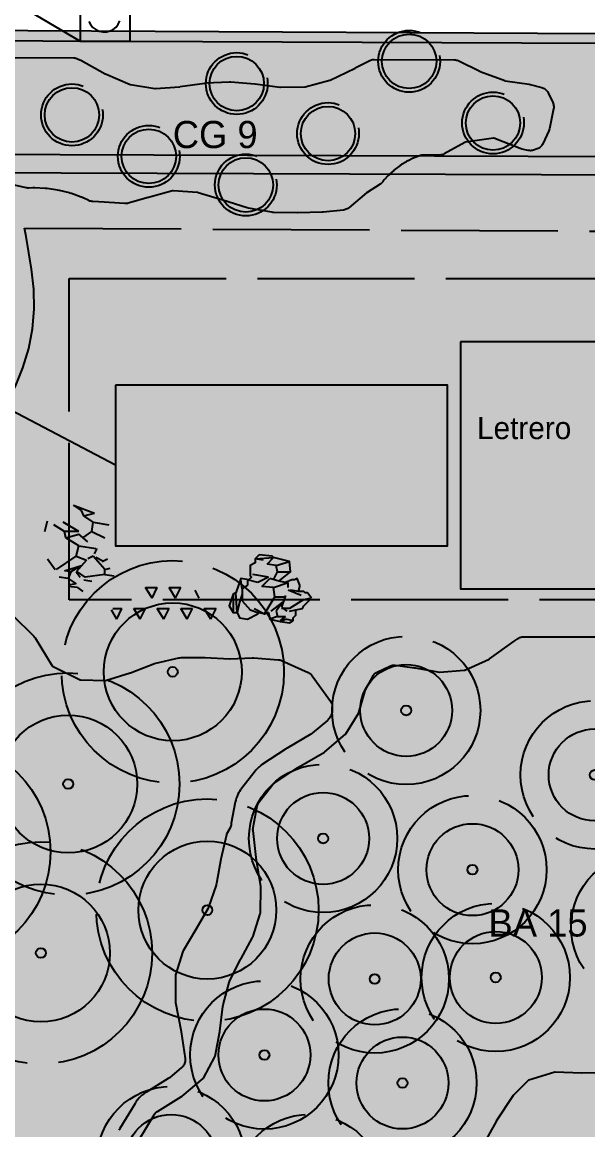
# Model space of a CAD drawing. Header units: metres. Extents: x 1 to 213, y 1 to 147.
# Drawn here: x 71.22 to 75.8, y 31.31 to 40.28 of the extents above; entities that cross this region are included whole.
import ezdxf
from ezdxf.enums import TextEntityAlignment as Align

# ---------------------------------------------------------------- set-up
doc = ezdxf.new("R2010")
doc.units = ezdxf.units.M
doc.linetypes.add('DASHED', pattern=[1.524, 1.27, -0.254])
for name, color, linetype in [('00-BASE-ARQUITECTURA', 8, 'Continuous'), ('PJ-ARBUSTOS', 82, 'Continuous'), ('PJ-COPA-ADULTA', 8, 'DASHED'), ('PJ-ETIQUETAS', 7, 'Continuous'), ('PJ-GRAVILLA', 42, 'Continuous'), ('PJ-HERBACEAS', 212, 'Continuous'), ('PJ-LIMITE-JARDIN', 7, 'Continuous'), ('PJ-MASAS', 92, 'Continuous'), ('PJ-MASAS-RELLENO', 92, 'Continuous'), ('PJ-PROTEGIDO', 30, 'DASHED'), ('PJ-RIEGO-SECTORES', 5, 'Continuous'), ('PJ-VISIBILIDAD', 1, 'DASHED')]:
    doc.layers.add(name, color=color, linetype=linetype)

# ---------------------------------------------------------------- blocks, each defined once
blk = doc.blocks.new('PJ_BA')
for radius in [0.372, 0.04]:
    blk.add_circle((0, 0), radius)
at = {"flags": 1}
for tag, p, height in [('CODIGO', (0.15, 0.15), 0.2), ('ESPECIE', (0.15, -0.1), 0.15), ('ZONA', (0.15, -0.3), 0.15)]:
    blk.add_attdef(tag, p, '', height=height, dxfattribs=at)
blk = doc.blocks.new('PJ_HS')
for radius in [0.558, 0.04]:
    blk.add_circle((0, 0), radius)
at = {"flags": 1}
for tag, p, height in [('CODIGO', (0.15, 0.15), 0.2), ('ESPECIE', (0.15, -0.1), 0.15), ('ZONA', (0.15, -0.3), 0.15)]:
    blk.add_attdef(tag, p, '', height=height, dxfattribs=at)
blk = doc.blocks.new('PJ_CG')
blk.add_circle((0, 0), 0.22)
at = {"flags": 1}
for tag, p, height in [('CODIGO', (0.15, 0.15), 0.2), ('ESPECIE', (0.15, -0.1), 0.15), ('ZONA', (0.15, -0.3), 0.15)]:
    blk.add_attdef(tag, p, '', height=height, dxfattribs=at)

msp = doc.modelspace()

# ---------------------------------------------------------------- hatches: boundary and pattern name
at = {"layer": 'PJ-GRAVILLA'}
h = msp.add_hatch(dxfattribs=at)
h.set_pattern_fill('GRAVEL', scale=0.03)
h.paths.add_polyline_path([(69.7177, 40.2166), (86.21, 40.1285), (86.4305, 40.0403), (102.1291, 40.0403), (102.526, 39.3788), (102.526, 39.1142), (105.2159, 32.0146), (106.3183, 28.7514), (107.2885, 26.5024), (108.435, 24.4298), (109.5374, 22.7983), (111.2572, 20.6816), (112.2274, 19.7555), (112.2274, 19.0941), (111.9187, 18.7854), (111.61, 18.7413), (60.9423, 18.7854), (60.7218, 18.8736), (60.4132, 19.2705), (60.4573, 19.8437), (61.2069, 20.6816), (62.5298, 22.5778), (63.8527, 25.0913), (68.527, 37.5267), (68.8357, 37.7913), (69.2767, 37.6149), (69.4531, 37.659), (69.7177, 38.0118), (69.6736, 38.2764), (69.0562, 38.7614), (69.409, 39.8639), (69.7177, 40.2166)])
at = {"layer": 'PJ-MASAS-RELLENO'}
for points in [[(69.8048, 39.6245), (69.8035, 39.6322), (69.803, 39.64), (69.8033, 39.6477), (69.8043, 39.6554), (69.8061, 39.663), (69.8086, 39.6704), (69.8118, 39.6774), (69.8156, 39.6842), (69.8719, 39.7721), (69.8763, 39.7784), (69.8814, 39.7842), (69.8869, 39.7895), (69.893, 39.7942), (69.8994, 39.7984), (69.9063, 39.8019), (69.9134, 39.8047), (69.9208, 39.8068), (69.9283, 39.8082), (70.0642, 39.827), (70.0723, 39.8277), (70.0805, 39.8276), (70.2728, 39.8148), (70.276, 39.8147), (70.4745, 39.8179), (70.4766, 39.8181), (70.4786, 39.8184), (70.6773, 39.8635), (70.6789, 39.864), (70.6806, 39.8646), (70.8813, 39.9488), (70.8819, 39.949), (70.9595, 39.9831), (70.9673, 39.986), (70.9754, 39.9882), (70.9837, 39.9894), (70.992, 39.9898), (71.6363, 39.9864), (71.6445, 39.9859), (71.6526, 39.9846), (71.6605, 39.9825), (71.6682, 39.9796), (71.6869, 39.9713), (71.6935, 39.968), (71.8901, 39.8584), (71.8937, 39.8566), (72.092, 39.7714), (72.0936, 39.7708), (72.0952, 39.7704), (72.2932, 39.7385), (72.2955, 39.7383), (72.2978, 39.7383), (72.4963, 39.7531), (72.4992, 39.7534), (72.6964, 39.7824), (72.7038, 39.7832), (72.8966, 39.7934), (72.908, 39.7932), (73.1028, 39.7757), (73.1059, 39.7753), (73.3036, 39.7497), (73.3091, 39.7494), (73.5068, 39.7514), (73.5085, 39.7515), (73.5101, 39.7518), (73.7091, 39.8053), (73.7109, 39.8059), (73.7127, 39.8067), (73.9133, 39.9043), (73.9139, 39.9046), (74.032, 39.9647), (74.039, 39.9678), (74.0462, 39.9703), (74.0536, 39.972), (74.0611, 39.9731), (74.0687, 39.9734), (74.7189, 39.9699), (74.7261, 39.9695), (74.7333, 39.9685), (74.7403, 39.9669), (74.7472, 39.9646), (74.7538, 39.9617), (74.9225, 39.8785), (74.926, 39.8769), (75.124, 39.802), (75.126, 39.8013), (75.1281, 39.8009), (75.3208, 39.7725), (75.3288, 39.7708), (75.4235, 39.7467), (75.431, 39.7444), (75.4382, 39.7414), (75.4451, 39.7377), (75.4517, 39.7333), (75.4577, 39.7283), (75.4632, 39.7227), (75.4682, 39.7166), (75.4725, 39.7101), (75.4762, 39.7031), (75.5131, 39.6244), (75.5163, 39.6165), (75.5186, 39.6083), (75.5201, 39.6), (75.5206, 39.5915), (75.5203, 39.583), (75.5191, 39.5746), (75.4862, 39.412), (75.4839, 39.4032), (75.4806, 39.3947), (75.4337, 39.2917), (75.43, 39.2845), (75.4255, 39.2777), (75.4204, 39.2713), (75.4146, 39.2656), (75.4083, 39.2604), (75.4015, 39.2559), (75.3943, 39.2522), (75.3868, 39.2491), (75.3574, 39.2391), (75.3492, 39.2368), (75.3407, 39.2354), (75.3321, 39.2348), (75.3234, 39.2353), (75.3149, 39.2366), (75.2631, 39.2476), (75.2566, 39.2493), (75.2502, 39.2515), (75.0369, 39.3364), (75.0349, 39.337), (75.0328, 39.3368), (74.8058, 39.3035), (74.804, 39.3032), (74.8024, 39.3024), (74.6331, 39.2086), (74.6258, 39.205), (74.6181, 39.2022), (74.6102, 39.2001), (74.6021, 39.1989), (74.5939, 39.1986), (74.4639, 39.1993), (74.4623, 39.1992), (74.4585, 39.1991), (74.4569, 39.199), (74.4558, 39.1988), (74.4528, 39.198), (74.4446, 39.1955), (74.4428, 39.1949), (74.3998, 39.1796), (74.398, 39.1789), (74.3862, 39.174), (74.3844, 39.1732), (74.3432, 39.1537), (74.3415, 39.1528), (74.3302, 39.1468), (74.3285, 39.1458), (74.2894, 39.1224), (74.2877, 39.1213), (74.2771, 39.1143), (74.2755, 39.1131), (74.2389, 39.086), (74.2374, 39.0848), (74.2275, 39.0767), (74.226, 39.0754), (74.1922, 39.0448), (74.1908, 39.0434), (74.1818, 39.0344), (74.1804, 39.033), (74.1498, 38.9992), (74.1485, 38.9977), (74.1405, 38.9878), (74.1392, 38.9863), (74.137, 38.9833), (74.1323, 38.9775), (74.1271, 38.9722), (74.1214, 38.9674), (74.1153, 38.9632), (74.0107, 38.8974), (74.0062, 38.8941), (73.8627, 38.7731), (73.8564, 38.7682), (73.8496, 38.7641), (73.8424, 38.7606), (73.8349, 38.7578), (73.8272, 38.7558), (73.8193, 38.7546), (73.6541, 38.7376), (73.6478, 38.7372), (73.4503, 38.7325), (73.4473, 38.7325), (73.2531, 38.7352), (73.2467, 38.7355), (73.2403, 38.7364), (73.05, 38.7699), (73.0395, 38.7724), (72.8432, 38.8351), (72.8425, 38.8354), (72.6431, 38.8948), (72.641, 38.8953), (72.6388, 38.8956), (72.4412, 38.9095), (72.439, 38.9095), (72.4368, 38.9091), (72.2406, 38.856), (72.24, 38.8558), (72.0784, 38.8092), (72.0716, 38.8076), (72.0646, 38.8065), (72.0576, 38.8061), (72.0506, 38.8063), (71.8396, 38.8213), (71.8382, 38.8214), (71.7914, 38.8231), (71.7833, 38.8238), (71.7753, 38.8253), (71.7675, 38.8276), (71.76, 38.8307), (71.7125, 38.8532), (71.7107, 38.854), (71.6989, 38.8589), (71.6971, 38.8596), (71.6181, 38.8878), (71.6163, 38.8885), (71.6041, 38.8922), (71.6022, 38.8927), (71.5208, 38.913), (71.5189, 38.9135), (71.5064, 38.916), (71.5045, 38.9163), (71.4215, 38.9286), (71.4196, 38.9288), (71.4069, 38.9301), (71.4049, 38.9302), (71.3212, 38.9344), (71.3192, 38.9344), (71.3065, 38.9344), (71.3045, 38.9344), (71.272, 38.9328), (71.2649, 38.9327), (71.2579, 38.9333), (71.2509, 38.9345), (71.121, 38.963), (71.1191, 38.9633), (71.1171, 38.9632), (70.924, 38.9478), (70.9217, 38.9475), (70.9196, 38.9466), (70.7443, 38.8676), (70.7427, 38.8668), (70.7412, 38.8659), (70.5926, 38.7633), (70.5856, 38.759), (70.5782, 38.7554), (70.5704, 38.7526), (70.5624, 38.7506), (70.5543, 38.7494), (70.5461, 38.7491), (70.5378, 38.7497), (70.3902, 38.767), (70.3823, 38.7684), (70.3746, 38.7705), (70.3672, 38.7733), (70.36, 38.7769), (70.3533, 38.7812), (70.347, 38.7862), (70.3413, 38.7917), (70.3361, 38.7978), (70.3315, 38.8044), (70.3277, 38.8114), (70.2584, 38.9533), (70.2555, 38.9601), (70.2532, 38.9671), (70.1944, 39.1791), (70.1937, 39.1812), (70.1928, 39.1832), (70.0805, 39.3945), (70.0795, 39.3961), (70.0779, 39.3971), (69.8994, 39.4954), (69.8977, 39.4962), (69.8592, 39.5151), (69.8522, 39.519), (69.8456, 39.5236), (69.8395, 39.5289), (69.8339, 39.5347), (69.8289, 39.541), (69.8247, 39.5479), (69.8211, 39.5551), (69.8183, 39.5626), (69.8162, 39.5704), (69.8048, 39.6245)], [(68.4886, 32.6633), (68.4884, 32.6717), (68.489, 32.6802), (68.5167, 32.8892), (68.5169, 32.892), (68.5207, 32.9526), (68.5216, 32.9604), (68.5233, 32.9682), (68.5257, 32.9757), (68.7651, 33.6128), (68.7686, 33.6207), (68.773, 33.6283), (68.7781, 33.6353), (68.784, 33.6417), (68.7842, 33.6419), (68.7906, 33.6475), (68.7975, 33.6525), (69.0015, 33.7812), (69.0063, 33.784), (69.1966, 33.8864), (69.2051, 33.8904), (69.2141, 33.8933), (69.3213, 33.9216), (69.323, 33.9221), (69.3245, 33.9233), (69.3881, 33.9788), (69.396, 33.9849), (69.5434, 34.0842), (69.5455, 34.0855), (69.7495, 34.2141), (69.751, 34.215), (69.9245, 34.3354), (69.9307, 34.3394), (70.1002, 34.4351), (70.101, 34.4355), (70.2701, 34.5362), (70.2714, 34.5371), (70.2726, 34.5382), (70.4104, 34.6756), (70.4117, 34.677), (70.4126, 34.6788), (70.4876, 34.8585), (70.4883, 34.8606), (70.4886, 34.8628), (70.4923, 34.9273), (70.4931, 34.935), (70.4947, 34.9425), (70.497, 34.9499), (70.4999, 34.957), (70.5036, 34.9638), (70.5116, 34.9773), (70.5126, 34.979), (70.5256, 35.0032), (70.5264, 35.005), (70.562, 35.0801), (70.5628, 35.0819), (70.5733, 35.1073), (70.574, 35.1091), (70.602, 35.1874), (70.6026, 35.1893), (70.6106, 35.2156), (70.6111, 35.2175), (70.6313, 35.2981), (70.6318, 35.3), (70.6371, 35.327), (70.6375, 35.3289), (70.6409, 35.352), (70.6424, 35.3597), (70.6447, 35.3672), (70.6477, 35.3744), (70.6514, 35.3813), (70.6557, 35.3879), (70.6607, 35.3939), (70.6663, 35.3995), (70.6723, 35.4045), (70.8029, 35.5014), (70.8098, 35.506), (70.8171, 35.5098), (70.8249, 35.5129), (70.8328, 35.5151), (70.841, 35.5165), (70.8493, 35.5171), (70.8576, 35.5168), (71.0953, 35.4959), (71.1032, 35.4948), (71.1109, 35.4929), (71.1184, 35.4903), (71.1257, 35.4869), (71.1325, 35.4829), (71.1389, 35.4781), (71.1448, 35.4728), (71.3126, 35.305), (71.3187, 35.298), (71.3241, 35.2904), (71.4632, 35.0645), (71.4642, 35.063), (71.4658, 35.0621), (71.6893, 34.9518), (71.6913, 34.951), (71.6934, 34.9508), (71.8903, 34.9453), (71.8925, 34.9453), (71.8946, 34.9459), (72.0925, 35.0071), (72.0951, 35.008), (72.2896, 35.0832), (72.3007, 35.0866), (72.488, 35.1291), (72.4964, 35.1305), (72.5049, 35.1311), (72.6948, 35.1332), (72.7004, 35.133), (72.8968, 35.1213), (72.9009, 35.1213), (73.0839, 35.1293), (73.0933, 35.1291), (73.291, 35.1144), (73.2979, 35.1136), (73.3048, 35.1122), (73.3114, 35.1102), (73.3179, 35.1076), (73.5335, 35.0105), (73.541, 35.0067), (73.548, 35.0021), (73.5544, 34.9968), (73.5603, 34.9909), (73.5655, 34.9844), (73.7141, 34.7788), (73.7182, 34.7725), (73.7217, 34.7658), (73.7246, 34.7588), (73.7268, 34.7516), (73.7283, 34.7442), (73.7291, 34.7367), (73.7292, 34.7292), (73.7281, 34.6971), (73.7274, 34.6889), (73.7259, 34.6808), (73.7236, 34.673), (73.7204, 34.6654), (73.7165, 34.6582), (73.7069, 34.6423), (73.7019, 34.6351), (73.6962, 34.6285), (73.6899, 34.6225), (73.5673, 34.52), (73.5621, 34.5159), (73.5565, 34.5123), (73.3635, 34.3989), (73.363, 34.3986), (73.3593, 34.3964), (73.3588, 34.3961), (73.3556, 34.3941), (73.3551, 34.3938), (73.3515, 34.3914), (73.351, 34.3911), (73.165, 34.2677), (73.1641, 34.2671), (73.1572, 34.2623), (73.1564, 34.2617), (73.1509, 34.2576), (73.1493, 34.2563), (73.1363, 34.2456), (73.1347, 34.2443), (73.1301, 34.24), (73.1286, 34.2385), (73.1168, 34.2266), (73.1154, 34.225), (73.1109, 34.2199), (73.1102, 34.2191), (73.1048, 34.2127), (73.1042, 34.2119), (72.9959, 34.0752), (72.9953, 34.0745), (72.9906, 34.0683), (72.99, 34.0675), (72.9864, 34.0624), (72.9853, 34.0608), (72.9769, 34.0477), (72.9758, 34.0461), (72.9729, 34.041), (72.972, 34.0393), (72.9649, 34.0256), (72.964, 34.0238), (72.9616, 34.0185), (72.9609, 34.0167), (72.9551, 34.0023), (72.9544, 34.0005), (72.9526, 33.995), (72.952, 33.9932), (72.9476, 33.9783), (72.9472, 33.9764), (72.9457, 33.9703), (72.9455, 33.9693), (72.9439, 33.9617), (72.9437, 33.9608), (72.9117, 33.7902), (72.9115, 33.7893), (72.9102, 33.7813), (72.9101, 33.7803), (72.9095, 33.7757), (72.9081, 33.7683), (72.906, 33.761), (72.9033, 33.7539), (72.8999, 33.7472), (72.874, 33.7013), (72.8731, 33.6996), (72.8726, 33.6977), (72.8277, 33.5007), (72.8273, 33.4989), (72.7918, 33.3022), (72.7904, 33.2961), (72.7886, 33.2902), (72.7268, 33.1123), (72.724, 33.1055), (72.7207, 33.099), (72.6244, 32.9301), (72.6238, 32.9291), (72.5224, 32.7568), (72.5214, 32.7549), (72.5206, 32.7528), (72.4601, 32.5643), (72.4596, 32.5622), (72.4595, 32.5601), (72.4606, 32.3436), (72.4607, 32.3418), (72.4609, 32.3401), (72.5051, 32.1037), (72.5056, 32.1007), (72.5376, 31.8859), (72.5384, 31.8777), (72.5384, 31.8696), (72.5375, 31.8614), (72.5358, 31.8534), (72.5333, 31.8457), (72.53, 31.8382), (72.5259, 31.8311), (72.5212, 31.8244), (72.5158, 31.8183), (72.5098, 31.8127), (72.4113, 31.7303), (72.402, 31.7235), (72.2193, 31.6107), (72.2185, 31.6102), (72.2122, 31.606), (72.2114, 31.6055), (72.2063, 31.602), (72.2047, 31.6009), (72.1926, 31.5917), (72.1911, 31.5905), (72.1867, 31.5868), (72.1853, 31.5855), (72.1741, 31.5752), (72.1727, 31.5739), (72.1687, 31.5698), (72.1674, 31.5685), (72.1572, 31.5571), (72.156, 31.5557), (72.1524, 31.5512), (72.1512, 31.5497), (72.1421, 31.5375), (72.141, 31.5359), (72.1376, 31.5308), (72.1371, 31.53), (72.133, 31.5235), (72.1325, 31.5227), (72.0101, 31.319), (72.0096, 31.3182), (72.0057, 31.3112), (72.0052, 31.3104), (72.0022, 31.3047), (72.0013, 31.3029), (71.9945, 31.2886), (71.9937, 31.2867), (71.9919, 31.2824), (71.9885, 31.2753), (71.9844, 31.2684), (71.9797, 31.2621), (71.9743, 31.2562), (71.9684, 31.2509), (71.962, 31.2462), (71.9552, 31.2422), (71.948, 31.2388), (71.9405, 31.2362), (71.9327, 31.2344), (71.7823, 31.2062), (71.7754, 31.2052), (71.63, 31.1911), (71.62, 31.1907), (71.4646, 31.1951), (71.458, 31.1956), (71.4514, 31.1966), (71.2681, 31.2326), (71.2599, 31.2347), (71.2519, 31.2377), (71.0812, 31.3113), (71.0756, 31.314), (71.0702, 31.3171), (70.9062, 31.4208), (70.904, 31.4222), (70.7312, 31.5394), (70.7293, 31.5405), (70.7272, 31.5412), (70.5399, 31.5914), (70.5381, 31.5918), (70.5362, 31.5919), (70.3278, 31.5878), (70.326, 31.5877), (70.3243, 31.5873), (70.0892, 31.5168), (70.079, 31.5145), (69.9901, 31.5), (69.9823, 31.4992), (69.9744, 31.499), (69.9666, 31.4997), (69.9588, 31.5011), (69.9513, 31.5033), (69.9426, 31.5063), (69.9347, 31.5095), (69.9272, 31.5135), (69.9202, 31.5183), (69.8859, 31.5443), (69.8815, 31.5472), (69.8434, 31.569), (69.8387, 31.5713), (69.7969, 31.5884), (69.7945, 31.5893), (69.5384, 31.6749), (69.5314, 31.6776), (69.5247, 31.6809), (69.5183, 31.6849), (69.5124, 31.6895), (69.5073, 31.6938), (69.4681, 31.7225), (69.4637, 31.7253), (69.4211, 31.7486), (69.4164, 31.7508), (69.3699, 31.7689), (69.3674, 31.7698), (69.2794, 31.7975), (69.2714, 31.8005), (69.2638, 31.8043), (69.2566, 31.8089), (69.25, 31.8143), (69.244, 31.8203), (69.1561, 31.9179), (69.1559, 31.9181), (69.0121, 32.079), (69.0105, 32.0806), (69.0086, 32.0821), (68.8612, 32.1838), (68.8594, 32.1848), (68.8574, 32.1853), (68.6516, 32.2247), (68.6437, 32.2267), (68.6361, 32.2294), (68.6288, 32.2328), (68.6219, 32.237), (68.6154, 32.2419), (68.6095, 32.2473), (68.6041, 32.2534), (68.5994, 32.26), (68.5954, 32.267), (68.5138, 32.427), (68.5106, 32.4341), (68.5081, 32.4415), (68.5063, 32.4491), (68.5053, 32.4569), (68.4886, 32.6633)], [(72.1537, 31.1724), (72.1529, 31.1803), (72.1528, 31.1883), (72.1536, 31.1962), (72.1551, 31.204), (72.1574, 31.2116), (72.1604, 31.2189), (72.1642, 31.2259), (72.2871, 31.4304), (72.2913, 31.4368), (72.2961, 31.4427), (72.3014, 31.4481), (72.3073, 31.453), (72.3136, 31.4573), (72.51, 31.5787), (72.5147, 31.5821), (72.6831, 31.723), (72.6845, 31.7243), (72.6854, 31.7259), (72.7793, 31.9), (72.7802, 31.9018), (72.7807, 31.9038), (72.8176, 32.1038), (72.818, 32.1062), (72.8424, 32.3077), (72.8447, 32.3192), (72.8948, 32.502), (72.8972, 32.5095), (72.9004, 32.5167), (72.9861, 32.6883), (72.9876, 32.6912), (73.0835, 32.8648), (73.0843, 32.8665), (73.085, 32.8683), (73.1463, 33.0568), (73.1468, 33.0587), (73.1469, 33.0607), (73.1509, 33.2749), (73.1509, 33.2766), (73.1507, 33.2784), (73.1139, 33.5112), (73.1135, 33.5143), (73.0877, 33.7324), (73.0872, 33.7405), (73.0874, 33.7486), (73.0885, 33.7566), (73.1207, 33.9281), (73.1225, 33.9356), (73.125, 33.943), (73.1282, 33.95), (73.1321, 33.9567), (73.1366, 33.963), (73.2456, 34.1004), (73.2511, 34.1067), (73.2573, 34.1124), (73.264, 34.1174), (73.4507, 34.2413), (73.4544, 34.2436), (73.6649, 34.3672), (73.6663, 34.3681), (73.6676, 34.3691), (73.8367, 34.5107), (73.8382, 34.5122), (73.8395, 34.5139), (73.9428, 34.6839), (73.9437, 34.6854), (73.9443, 34.6871), (73.9923, 34.8549), (73.995, 34.8628), (73.9985, 34.8703), (74.0563, 34.9796), (74.0606, 34.9868), (74.0657, 34.9936), (74.0715, 34.9998), (74.078, 35.0054), (74.085, 35.0102), (74.0924, 35.0143), (74.1933, 35.0626), (74.2004, 35.0656), (74.2078, 35.0679), (74.2153, 35.0695), (74.223, 35.0703), (74.2307, 35.0704), (74.2383, 35.0698), (74.3953, 35.049), (74.3985, 35.0485), (74.5963, 35.0141), (74.598, 35.0139), (74.5996, 35.014), (74.7973, 35.0289), (74.799, 35.0291), (74.8006, 35.0298), (74.9983, 35.1186), (75.0001, 35.1195), (75.0018, 35.1206), (75.2007, 35.2635), (75.2018, 35.2643), (75.2328, 35.2857), (75.2397, 35.29), (75.2469, 35.2936), (75.2545, 35.2964), (75.2623, 35.2984), (75.2703, 35.2996), (75.2784, 35.3), (76.0449, 35.3), (76.0524, 35.2996), (76.0598, 35.2986), (76.0671, 35.2968), (76.0743, 35.2944), (76.0811, 35.2913), (76.0876, 35.2876), (76.2043, 35.2139), (76.2094, 35.2112), (76.4061, 35.1236), (76.4078, 35.1229), (76.4097, 35.1226), (76.6069, 35.0952), (76.6089, 35.095), (76.6109, 35.095), (76.8092, 35.108), (76.8109, 35.1081), (77.0034, 35.1165), (77.0111, 35.1165), (77.0187, 35.1157), (77.2057, 35.0878), (77.2121, 35.0866), (77.2185, 35.0848), (77.4128, 35.0218), (77.4138, 35.0215), (77.6077, 34.9641), (77.6096, 34.9636), (77.6116, 34.9634), (77.7262, 34.9533), (77.729, 34.9531), (77.8953, 34.9501), (77.9001, 34.9499), (78.0975, 34.9343), (78.105, 34.9333), (78.1124, 34.9317), (78.1196, 34.9293), (78.1265, 34.9263), (78.1331, 34.9227), (78.1394, 34.9184), (78.1452, 34.9136), (78.1505, 34.9082), (78.1553, 34.9024), (78.1596, 34.8961), (78.1632, 34.8895), (78.1662, 34.8825), (78.1685, 34.8754), (78.2298, 34.6481), (78.23, 34.6472), (78.2323, 34.6397), (78.2325, 34.6388), (78.2345, 34.6327), (78.2351, 34.6309), (78.2406, 34.6163), (78.2414, 34.6145), (78.2437, 34.6092), (78.2445, 34.6074), (78.2514, 34.5934), (78.2523, 34.5917), (78.2551, 34.5866), (78.2561, 34.5849), (78.2643, 34.5717), (78.2654, 34.5701), (78.2687, 34.5652), (78.2699, 34.5637), (78.2793, 34.5513), (78.2806, 34.5498), (78.2843, 34.5453), (78.2856, 34.5439), (78.2962, 34.5325), (78.2976, 34.5311), (78.3021, 34.5267), (78.3029, 34.526), (78.3086, 34.5207), (78.3093, 34.5201), (78.4624, 34.385), (78.4631, 34.3843), (78.4688, 34.3796), (78.4695, 34.379), (78.4742, 34.3752), (78.4757, 34.3741), (78.4877, 34.3653), (78.4892, 34.3643), (78.4939, 34.3612), (78.4954, 34.3602), (78.5082, 34.3526), (78.5098, 34.3517), (78.5147, 34.3491), (78.5164, 34.3482), (78.5298, 34.3419), (78.5315, 34.3411), (78.5366, 34.3389), (78.5383, 34.3383), (78.5523, 34.3332), (78.554, 34.3326), (78.5598, 34.3307), (78.5607, 34.3305), (78.5678, 34.3284), (78.5687, 34.3282), (78.7591, 34.2777), (78.7601, 34.2775), (78.7679, 34.2756), (78.7689, 34.2754), (78.7753, 34.2741), (78.7773, 34.2737), (78.7932, 34.2712), (78.7952, 34.2709), (78.8017, 34.2702), (78.8027, 34.2701), (78.8107, 34.2694), (78.8117, 34.2694), (78.864, 34.2664), (78.872, 34.2655), (78.8798, 34.2638), (78.8875, 34.2614), (78.8949, 34.2582), (78.9019, 34.2542), (78.9085, 34.2496), (78.9146, 34.2443), (78.9201, 34.2385), (78.9251, 34.2321), (78.9293, 34.2253), (78.9329, 34.2181), (78.9357, 34.2105), (78.9377, 34.2027), (78.9389, 34.1948), (78.9394, 34.1867), (78.9398, 34.0517), (78.9394, 34.0438), (78.9383, 34.0361), (78.9039, 33.8605), (78.9021, 33.8531), (78.8996, 33.8459), (78.8965, 33.839), (78.8191, 33.6897), (78.8147, 33.6822), (78.8096, 33.6753), (78.8037, 33.669), (78.7972, 33.6633), (78.6639, 33.5595), (78.6564, 33.5544), (78.6484, 33.5501), (78.6399, 33.5467), (78.4724, 33.4912), (78.4661, 33.4894), (78.4597, 33.4881), (78.2227, 33.4507), (78.2209, 33.4504), (78.0425, 33.4139), (78.0402, 33.4133), (78.038, 33.4124), (77.8367, 33.3169), (77.8351, 33.3161), (77.834, 33.3145), (77.718, 33.131), (77.717, 33.1291), (77.7161, 33.1271), (77.6385, 32.9102), (77.6376, 32.9075), (77.5733, 32.6779), (77.5707, 32.67), (77.5672, 32.6623), (77.5629, 32.6551), (77.5579, 32.6484), (77.5522, 32.6422), (77.5459, 32.6367), (77.4504, 32.5614), (77.4443, 32.557), (77.4378, 32.5532), (77.435, 32.5519), (77.4351, 32.5519), (77.3645, 32.5176), (77.36, 32.5151), (77.2957, 32.4726), (77.2935, 32.4711), (77.0607, 32.2946), (77.0532, 32.2896), (77.0452, 32.2854), (77.0134, 32.2712), (77.0088, 32.2687), (76.9489, 32.2317), (76.9428, 32.2282), (76.9364, 32.2254), (76.9297, 32.2231), (76.9229, 32.2213), (76.8984, 32.2163), (76.8965, 32.2158), (76.8947, 32.2151), (76.7081, 32.1365), (76.7066, 32.1358), (76.7052, 32.135), (76.5358, 32.0291), (76.5328, 32.027), (76.3787, 31.9097), (76.3737, 31.9062), (76.3685, 31.9031), (76.2057, 31.8144), (76.198, 31.8108), (76.19, 31.8079), (76.1817, 31.806), (75.9902, 31.7713), (75.9834, 31.7704), (75.9767, 31.7701), (75.7482, 31.7679), (75.7448, 31.768), (75.5329, 31.7751), (75.5308, 31.775), (75.5287, 31.7745), (75.3187, 31.7116), (75.3168, 31.711), (75.3154, 31.7097), (75.1947, 31.5888), (75.1933, 31.5873), (75.1921, 31.5857), (75.0554, 31.3779), (75.0538, 31.3752), (74.9397, 31.1685), (74.9359, 31.1623), (74.9315, 31.1565), (74.8542, 31.0621), (74.849, 31.0564), (74.8433, 31.0511), (74.8371, 31.0465), (74.8304, 31.0425), (74.8235, 31.0391), (74.8205, 31.0379), (74.8158, 31.0355), (74.7649, 31.0056), (74.7585, 31.0022), (74.7517, 30.9994), (74.7447, 30.9972), (74.5556, 30.9476), (74.5531, 30.9468), (74.4872, 30.9248), (74.4824, 30.9229), (74.4211, 30.893), (74.4191, 30.8919), (74.4109, 30.8878), (74.4023, 30.8847), (74.3934, 30.8826), (74.2711, 30.861), (74.2635, 30.86), (74.2559, 30.8598), (74.1874, 30.8609), (74.1855, 30.8608), (74.1835, 30.8606), (73.9748, 30.8226), (73.9721, 30.8221), (73.7902, 30.7756), (73.7897, 30.7755), (73.6536, 30.7389), (73.6471, 30.7374), (73.6406, 30.7365), (73.634, 30.7361), (73.4929, 30.734), (73.4903, 30.7339), (73.4364, 30.7295), (73.4312, 30.7288), (73.3994, 30.7219), (73.3921, 30.7207), (73.3848, 30.7202), (73.3774, 30.7203), (73.37, 30.7212), (73.3627, 30.7227), (73.3557, 30.7249), (73.1728, 30.7904), (73.1667, 30.7928), (73.1608, 30.7958), (73.1552, 30.7993), (72.9694, 30.9241), (72.9678, 30.925), (72.9664, 30.9238), (72.7993, 30.7547), (72.7933, 30.7492), (72.7867, 30.7443), (72.7797, 30.7402), (72.7724, 30.7367), (72.7647, 30.7341), (72.7567, 30.7322), (72.7487, 30.7312), (72.7405, 30.7309), (72.7324, 30.7315), (72.7197, 30.7331), (72.7171, 30.7334), (72.6728, 30.736), (72.6676, 30.7359), (72.6246, 30.7328), (72.6194, 30.7321), (72.6099, 30.7302), (72.6023, 30.729), (72.5946, 30.7285), (72.587, 30.7288), (72.5793, 30.7299), (72.3669, 30.769), (72.359, 30.7709), (72.3513, 30.7736), (72.3439, 30.777), (72.3369, 30.7812), (72.3304, 30.7861), (72.2199, 30.8777), (72.2138, 30.8833), (72.2083, 30.8895), (72.2035, 30.8962), (72.1994, 30.9034), (72.1961, 30.911), (72.1936, 30.9189), (72.1919, 30.927), (72.1537, 31.1724)]]:
    msp.add_hatch(color=7, dxfattribs=at).paths.add_polyline_path(points)

# ---------------------------------------------------------------- linework, layer by layer
at = {"layer": '00-BASE-ARQUITECTURA'}
for points in [[(71.6985, 42.1216), (69.984, 41.1268), (71.6879, 40.1214)], [(71.6985, 42.1216), (71.6879, 40.1214)], [(72.1007, 42.1216), (72.0901, 40.1214)], [(71.76, 40.2811), (71.7731, 40.2552), (71.7916, 40.2328), (71.815, 40.2147), (71.8428, 40.202)], [(71.8428, 40.202), (71.8727, 40.1959), (71.9023, 40.1968), (71.9305, 40.204), (71.9563, 40.2171), (71.9787, 40.2357), (71.9968, 40.2591), (72.0095, 40.2868)], [(69.4443, 40.132), (102.4008, 39.9944)], [(71.6879, 40.1214), (72.0901, 40.1214)], [(69.2538, 39.2112), (102.5701, 39.0948)], [(69.2009, 39.0631), (102.623, 38.9466)], [(69.6983, 37.8883), (71.9737, 36.6924)], [(71.6985, 36.322), (71.635, 36.3643)], [(71.635, 36.3643), (71.8044, 36.3008)], [(71.7197, 36.2796), (71.6985, 36.322)], [(71.4022, 36.1526), (71.4234, 36.2373)], [(71.6774, 36.1526), (71.5504, 36.2267)], [(71.7197, 36.2796), (71.8044, 36.3008)], [(71.7938, 36.2267), (71.7197, 36.2796)], [(71.7832, 36.1526), (71.7938, 36.2267)], [(71.7938, 36.2267), (71.9208, 36.2056)], [(71.5609, 36.1526), (71.4763, 36.2056)], [(71.6774, 36.1526), (71.5609, 36.1526)], [(71.5715, 36.0997), (71.5609, 36.1526)], [(71.7091, 36.0997), (71.7832, 36.1526)], [(71.7832, 36.1526), (71.889, 36.0997)], [(71.5715, 36.0997), (71.6774, 36.1315)], [(71.6774, 36.0362), (71.5715, 36.0997)], [(71.7514, 36.068), (71.6774, 36.1315)], [(71.6562, 35.9516), (71.6774, 36.0362)], [(71.6774, 36.0362), (71.8149, 36.0151)], [(71.8044, 35.9727), (71.8255, 36.0151)], [(73.5612, 35.6129), (73.5294, 35.6552), (73.5083, 35.6552), (73.4977, 35.6658), (73.4554, 35.6658), (73.4659, 35.7081), (73.4659, 35.7187), (73.4448, 35.7716), (73.4236, 35.7611), (73.4024, 35.7611), (73.3495, 35.7399), (73.2966, 35.7505), (73.3919, 35.8246), (73.3813, 35.9092), (73.2543, 35.941), (73.2437, 35.9516), (73.1379, 35.9621), (73.1061, 35.9304), (73.1061, 35.8986), (73.0638, 35.8775), (73.0638, 35.7928), (73.0744, 35.7822), (73.0532, 35.7611), (72.9897, 35.7716), (72.9474, 35.6552), (72.9262, 35.6446), (72.8944, 35.5494), (72.9262, 35.4965), (72.9579, 35.4965), (72.9791, 35.4541), (73.0426, 35.4436), (73.1273, 35.4859), (73.1379, 35.4965), (73.1802, 35.4859), (73.2119, 35.4965), (73.2225, 35.4436), (73.3072, 35.4224), (73.3813, 35.4118), (73.413, 35.433), (73.413, 35.4541), (73.4342, 35.4753), (73.4342, 35.5176), (73.4871, 35.5282), (73.4977, 35.5494), (73.5612, 35.6129)], [(71.4234, 35.9304), (71.4869, 35.8457)], [(71.4974, 35.8457), (71.6562, 35.9516)], [(71.5609, 35.8351), (71.6985, 35.8775)], [(71.6562, 35.9516), (71.7409, 35.9198)], [(71.7409, 35.9198), (71.6562, 35.8246)], [(71.7938, 35.9516), (71.7514, 35.9304)], [(71.889, 35.8457), (71.7938, 35.9516)], [(71.8784, 35.9092), (71.8149, 35.941)], [(71.8679, 35.9092), (71.9102, 35.9304)], [(73.1061, 35.9304), (73.2543, 35.941)], [(73.1696, 35.9198), (73.1061, 35.9304)], [(73.2014, 35.8881), (73.2543, 35.941)], [(73.2754, 35.8775), (73.2014, 35.8881)], [(73.2754, 35.8775), (73.3813, 35.9092)], [(73.286, 35.8246), (73.2754, 35.8775)], [(71.5927, 35.7716), (71.5186, 35.7822)], [(71.6139, 35.8246), (71.5715, 35.8351)], [(71.6139, 35.8246), (71.5927, 35.7716)], [(71.6774, 35.8669), (71.6139, 35.8246)], [(71.6562, 35.8246), (71.6879, 35.7822)], [(71.7303, 35.7822), (71.6668, 35.8246)], [(71.889, 35.8034), (71.7303, 35.7822)], [(71.889, 35.8457), (71.9314, 35.8563)], [(71.889, 35.8034), (71.889, 35.8457)], [(71.889, 35.8034), (71.9631, 35.7928)], [(73.2119, 35.7822), (73.0849, 35.8034)], [(73.2119, 35.7822), (73.1273, 35.7399)], [(73.2543, 35.7611), (73.286, 35.8246)], [(73.286, 35.8246), (73.3919, 35.8246)], [(71.5927, 35.7716), (71.6562, 35.7293)], [(71.6562, 35.7293), (71.5927, 35.7187)], [(71.6668, 35.6976), (71.5927, 35.7081)], [(71.6668, 35.6976), (71.7091, 35.6658)], [(71.7197, 35.7611), (71.7832, 35.7505)], [(72.27, 35.6129), (72.2171, 35.6976)], [(72.2171, 35.6976), (72.3124, 35.6976)], [(72.27, 35.6129), (72.3124, 35.6976)], [(72.4605, 35.6129), (72.4076, 35.6976)], [(72.4076, 35.6976), (72.5029, 35.6976)], [(72.4605, 35.6129), (72.5029, 35.6976)], [(73.0003, 35.687), (72.9897, 35.7611)], [(73.0426, 35.7187), (73.0003, 35.687)], [(73.1273, 35.7399), (73.0426, 35.7611)], [(73.0426, 35.7611), (73.0426, 35.7187)], [(73.159, 35.7081), (73.2225, 35.7716)], [(73.2543, 35.6976), (73.159, 35.7081)], [(73.2966, 35.7505), (73.2225, 35.7716)], [(73.2543, 35.6976), (73.3707, 35.7399)], [(73.2649, 35.6235), (73.2543, 35.6976)], [(73.3707, 35.6976), (73.3707, 35.7399)], [(72.651, 35.6129), (72.6193, 35.6764)], [(72.9262, 35.6446), (72.9262, 35.5071)], [(72.9579, 35.4965), (72.9474, 35.6552)], [(73.0003, 35.6446), (72.9791, 35.5811)], [(73.0003, 35.687), (73.0003, 35.5917)], [(73.1802, 35.4859), (73.2649, 35.6235)], [(73.2649, 35.6235), (73.3389, 35.6235)], [(73.3495, 35.6341), (73.3178, 35.5388)], [(73.4765, 35.6341), (73.3707, 35.6764)], [(73.4977, 35.6023), (73.3813, 35.5282)], [(73.4554, 35.6658), (73.3919, 35.6764)], [(73.4977, 35.6023), (73.5506, 35.6129)], [(71.9843, 35.4436), (71.9419, 35.5176)], [(71.9525, 35.5282), (72.0266, 35.5282)], [(71.9843, 35.4436), (72.0266, 35.5282)], [(72.1748, 35.4436), (72.1219, 35.5282)], [(72.1219, 35.5282), (72.2171, 35.5282)], [(72.1748, 35.4436), (72.2171, 35.5282)], [(72.3653, 35.4436), (72.3124, 35.5282)], [(72.3124, 35.5282), (72.4076, 35.5282)], [(72.3653, 35.4436), (72.4076, 35.5282)], [(72.5558, 35.4436), (72.5029, 35.5282)], [(72.5029, 35.5282), (72.5981, 35.5282)], [(72.5558, 35.4436), (72.5981, 35.5282)], [(72.7463, 35.4436), (72.6934, 35.5282)], [(72.6934, 35.5282), (72.7886, 35.5282)], [(72.7463, 35.4436), (72.7886, 35.5282)], [(72.9791, 35.5811), (72.9579, 35.4965)], [(73.0003, 35.5917), (73.0638, 35.5176)], [(73.0638, 35.5176), (73.1273, 35.4965)], [(73.0955, 35.5282), (73.1802, 35.4859)], [(73.2331, 35.5071), (73.3284, 35.5811)], [(73.3178, 35.5706), (73.2754, 35.5071)], [(73.3178, 35.5388), (73.3601, 35.5071)], [(73.3813, 35.5282), (73.3178, 35.5282)], [(73.3813, 35.5071), (73.4342, 35.5176)], [(73.286, 35.4647), (73.2225, 35.4436)], [(73.2754, 35.5071), (73.286, 35.4647)], [(73.286, 35.4647), (73.3495, 35.4647)], [(73.3495, 35.4647), (73.3072, 35.433)], [(73.3601, 35.4436), (73.3072, 35.4224)], [(73.3601, 35.4436), (73.413, 35.433)]]:
    msp.add_lwpolyline(points, dxfattribs=at)
for points in [[(74.7677, 37.6872), (74.7677, 35.687), (77.9744, 35.687), (77.9744, 37.6872)], [(71.9737, 37.338), (71.9737, 36.0362), (74.6619, 36.0362), (74.6619, 37.338)]]:
    msp.add_lwpolyline(points, close=True, dxfattribs=at)
at = {"layer": 'PJ-COPA-ADULTA'}
for centre, radius in [((74.3509, 39.9582), 0.25), ((72.9558, 39.7786), 0.25), ((71.6221, 39.525), 0.25), ((75.0293, 39.4593), 0.25), ((73.6942, 39.3737), 0.25), ((72.2443, 39.1893), 0.25), ((73.0293, 38.9576), 0.25), ((72.4381, 35.0162), 0.9), ((74.327, 34.7039), 0.6), ((71.592, 34.1078), 0.9), ((75.8523, 34.1818), 0.6), ((70.5481, 33.56), 0.9), ((73.6547, 33.6675), 0.6), ((72.7179, 33.087), 0.9), ((74.8629, 33.4147), 0.6), ((71.3707, 32.7401), 0.9), ((76.2608, 32.9504), 0.6), ((74.0722, 32.5301), 0.6), ((75.0518, 32.5422), 0.6), ((73.1797, 31.9145), 0.6), ((74.297, 31.6879), 0.6), ((72.4249, 31.0602), 0.6), ((73.5421, 30.8336), 0.6)]:
    msp.add_circle(centre, radius, dxfattribs=at)
at = {"layer": 'PJ-LIMITE-JARDIN'}
msp.add_lwpolyline([(111.61, 18.7413), (60.9423, 18.7854), (60.7218, 18.8736), (60.4132, 19.2705), (60.4573, 19.8437), (61.2069, 20.6816), (62.5298, 22.5778), (63.8527, 25.0913), (68.527, 37.5267), (68.8357, 37.7913), (69.2767, 37.6149), (69.4531, 37.659), (69.7177, 38.0118), (69.6736, 38.2764), (69.0562, 38.7614), (69.409, 39.8639), (69.7177, 40.2166), (69.7177, 40.2166), (86.21, 40.1285), (86.4305, 40.0403), (102.1291, 40.0403), (102.526, 39.3788), (102.526, 39.1142), (105.2159, 32.0146)], dxfattribs=at)
at = {"layer": 'PJ-MASAS'}
for points in [[(70.992, 39.9898), (71.6363, 39.9864), (71.6445, 39.9859), (71.6526, 39.9846), (71.6605, 39.9825), (71.6682, 39.9796), (71.6869, 39.9713), (71.6935, 39.968), (71.8901, 39.8584), (71.8937, 39.8566), (72.092, 39.7714), (72.0936, 39.7708), (72.0952, 39.7704), (72.2932, 39.7385), (72.2955, 39.7383), (72.2978, 39.7383), (72.4963, 39.7531), (72.4992, 39.7534), (72.6964, 39.7824), (72.7038, 39.7832), (72.8966, 39.7934), (72.908, 39.7932), (73.1028, 39.7757), (73.1059, 39.7753), (73.3036, 39.7497), (73.3091, 39.7494), (73.5068, 39.7514), (73.5085, 39.7515), (73.5101, 39.7518), (73.7091, 39.8053), (73.7109, 39.8059), (73.7127, 39.8067), (73.9133, 39.9043), (73.9139, 39.9046), (74.032, 39.9647), (74.039, 39.9678), (74.0462, 39.9703), (74.0536, 39.972), (74.0611, 39.9731), (74.0687, 39.9734), (74.7189, 39.9699), (74.7261, 39.9695), (74.7333, 39.9685), (74.7403, 39.9669), (74.7472, 39.9646), (74.7538, 39.9617), (74.9225, 39.8785), (74.926, 39.8769), (75.124, 39.802), (75.126, 39.8013), (75.1281, 39.8009), (75.3208, 39.7725), (75.3288, 39.7708), (75.4235, 39.7467), (75.431, 39.7444), (75.4382, 39.7414), (75.4451, 39.7377), (75.4517, 39.7333), (75.4577, 39.7283), (75.4632, 39.7227), (75.4682, 39.7166), (75.4725, 39.7101), (75.4762, 39.7031), (75.5131, 39.6244), (75.5163, 39.6165), (75.5186, 39.6083), (75.5201, 39.6), (75.5206, 39.5915), (75.5203, 39.583), (75.5191, 39.5746), (75.4862, 39.412), (75.4839, 39.4032), (75.4806, 39.3947), (75.4337, 39.2917), (75.43, 39.2845), (75.4255, 39.2777), (75.4204, 39.2713), (75.4146, 39.2656), (75.4083, 39.2604), (75.4015, 39.2559), (75.3943, 39.2522), (75.3868, 39.2491), (75.3574, 39.2391), (75.3492, 39.2368), (75.3407, 39.2354), (75.3321, 39.2348), (75.3234, 39.2353), (75.3149, 39.2366), (75.2631, 39.2476), (75.2566, 39.2493), (75.2502, 39.2515), (75.0369, 39.3364), (75.0349, 39.337), (75.0328, 39.3368), (74.8058, 39.3035), (74.804, 39.3032), (74.8024, 39.3024), (74.6331, 39.2086), (74.6258, 39.205), (74.6181, 39.2022), (74.6102, 39.2001), (74.6021, 39.1989), (74.5939, 39.1986), (74.4639, 39.1993), (74.4623, 39.1992), (74.4585, 39.1991), (74.4569, 39.199), (74.4558, 39.1988), (74.4528, 39.198), (74.4446, 39.1955), (74.4428, 39.1949), (74.3998, 39.1796), (74.398, 39.1789), (74.3862, 39.174), (74.3844, 39.1732), (74.3432, 39.1537), (74.3415, 39.1528), (74.3302, 39.1468), (74.3285, 39.1458), (74.2894, 39.1224), (74.2877, 39.1213), (74.2771, 39.1143), (74.2755, 39.1131), (74.2389, 39.086), (74.2374, 39.0848), (74.2275, 39.0767), (74.226, 39.0754), (74.1922, 39.0448), (74.1908, 39.0434), (74.1818, 39.0344), (74.1804, 39.033), (74.1498, 38.9992), (74.1485, 38.9977), (74.1405, 38.9878), (74.1392, 38.9863), (74.137, 38.9833), (74.1323, 38.9775), (74.1271, 38.9722), (74.1214, 38.9674), (74.1153, 38.9632), (74.0107, 38.8974), (74.0062, 38.8941), (73.8627, 38.7731), (73.8564, 38.7682), (73.8496, 38.7641), (73.8424, 38.7606), (73.8349, 38.7578), (73.8272, 38.7558), (73.8193, 38.7546), (73.6541, 38.7376), (73.6478, 38.7372), (73.4503, 38.7325), (73.4473, 38.7325), (73.2531, 38.7352), (73.2467, 38.7355), (73.2403, 38.7364), (73.05, 38.7699), (73.0395, 38.7724), (72.8432, 38.8351), (72.8425, 38.8354), (72.6431, 38.8948), (72.641, 38.8953), (72.6388, 38.8956), (72.4412, 38.9095), (72.439, 38.9095), (72.4368, 38.9091), (72.2406, 38.856), (72.24, 38.8558), (72.0784, 38.8092), (72.0716, 38.8076), (72.0646, 38.8065), (72.0576, 38.8061), (72.0506, 38.8063), (71.8396, 38.8213), (71.8382, 38.8214), (71.7914, 38.8231), (71.7833, 38.8238), (71.7753, 38.8253), (71.7675, 38.8276), (71.76, 38.8307), (71.7125, 38.8532), (71.7107, 38.854), (71.6989, 38.8589), (71.6971, 38.8596), (71.6181, 38.8878), (71.6163, 38.8885), (71.6041, 38.8922), (71.6022, 38.8927), (71.5208, 38.913), (71.5189, 38.9135), (71.5064, 38.916), (71.5045, 38.9163), (71.4215, 38.9286), (71.4196, 38.9288), (71.4069, 38.9301), (71.4049, 38.9302), (71.3212, 38.9344), (71.3192, 38.9344), (71.3065, 38.9344), (71.3045, 38.9344), (71.272, 38.9328), (71.2649, 38.9327), (71.2579, 38.9333), (71.2509, 38.9345), (71.121, 38.963)], [(71.1448, 35.4728), (71.3126, 35.305), (71.3187, 35.298), (71.3241, 35.2904), (71.4632, 35.0645), (71.4642, 35.063), (71.4658, 35.0621), (71.6893, 34.9518), (71.6913, 34.951), (71.6934, 34.9508), (71.8903, 34.9453), (71.8925, 34.9453), (71.8946, 34.9459), (72.0925, 35.0071), (72.0951, 35.008), (72.2896, 35.0832), (72.3007, 35.0866), (72.488, 35.1291), (72.4964, 35.1305), (72.5049, 35.1311), (72.6948, 35.1332), (72.7004, 35.133), (72.8968, 35.1213), (72.9009, 35.1213), (73.0839, 35.1293), (73.0933, 35.1291), (73.291, 35.1144), (73.2979, 35.1136), (73.3048, 35.1122), (73.3114, 35.1102), (73.3179, 35.1076), (73.5335, 35.0105), (73.541, 35.0067), (73.548, 35.0021), (73.5544, 34.9968), (73.5603, 34.9909), (73.5655, 34.9844), (73.7141, 34.7788), (73.7182, 34.7725), (73.7217, 34.7658), (73.7246, 34.7588), (73.7268, 34.7516), (73.7283, 34.7442), (73.7291, 34.7367), (73.7292, 34.7292), (73.7281, 34.6971), (73.7274, 34.6889), (73.7259, 34.6808), (73.7236, 34.673), (73.7204, 34.6654), (73.7165, 34.6582), (73.7069, 34.6423), (73.7019, 34.6351), (73.6962, 34.6285), (73.6899, 34.6225), (73.5673, 34.52), (73.5621, 34.5159), (73.5565, 34.5123), (73.3635, 34.3989), (73.363, 34.3986), (73.3593, 34.3964), (73.3588, 34.3961), (73.3556, 34.3941), (73.3551, 34.3938), (73.3515, 34.3914), (73.351, 34.3911), (73.165, 34.2677), (73.1641, 34.2671), (73.1572, 34.2623), (73.1564, 34.2617), (73.1509, 34.2576), (73.1493, 34.2563), (73.1363, 34.2456), (73.1347, 34.2443), (73.1301, 34.24), (73.1286, 34.2385), (73.1168, 34.2266), (73.1154, 34.225), (73.1109, 34.2199), (73.1102, 34.2191), (73.1048, 34.2127), (73.1042, 34.2119), (72.9959, 34.0752), (72.9953, 34.0745), (72.9906, 34.0683), (72.99, 34.0675), (72.9864, 34.0624), (72.9853, 34.0608), (72.9769, 34.0477), (72.9758, 34.0461), (72.9729, 34.041), (72.972, 34.0393), (72.9649, 34.0256), (72.964, 34.0238), (72.9616, 34.0185), (72.9609, 34.0167), (72.9551, 34.0023), (72.9544, 34.0005), (72.9526, 33.995), (72.952, 33.9932), (72.9476, 33.9783), (72.9472, 33.9764), (72.9457, 33.9703), (72.9455, 33.9693), (72.9439, 33.9617), (72.9437, 33.9608), (72.9117, 33.7902), (72.9115, 33.7893), (72.9102, 33.7813), (72.9101, 33.7803), (72.9095, 33.7757), (72.9081, 33.7683), (72.906, 33.761), (72.9033, 33.7539), (72.8999, 33.7472), (72.874, 33.7013), (72.8731, 33.6996), (72.8726, 33.6977), (72.8277, 33.5007), (72.8273, 33.4989), (72.7918, 33.3022), (72.7904, 33.2961), (72.7886, 33.2902), (72.7268, 33.1123), (72.724, 33.1055), (72.7207, 33.099), (72.6244, 32.9301), (72.6238, 32.9291), (72.5224, 32.7568), (72.5214, 32.7549), (72.5206, 32.7528), (72.4601, 32.5643), (72.4596, 32.5622), (72.4595, 32.5601), (72.4606, 32.3436), (72.4607, 32.3418), (72.4609, 32.3401), (72.5051, 32.1037), (72.5056, 32.1007), (72.5376, 31.8859), (72.5384, 31.8777), (72.5384, 31.8696), (72.5375, 31.8614), (72.5358, 31.8534), (72.5333, 31.8457), (72.53, 31.8382), (72.5259, 31.8311), (72.5212, 31.8244), (72.5158, 31.8183), (72.5098, 31.8127), (72.4113, 31.7303), (72.402, 31.7235), (72.2193, 31.6107), (72.2185, 31.6102), (72.2122, 31.606), (72.2114, 31.6055), (72.2063, 31.602), (72.2047, 31.6009), (72.1926, 31.5917), (72.1911, 31.5905), (72.1867, 31.5868), (72.1853, 31.5855), (72.1741, 31.5752), (72.1727, 31.5739), (72.1687, 31.5698), (72.1674, 31.5685), (72.1572, 31.5571), (72.156, 31.5557), (72.1524, 31.5512), (72.1512, 31.5497), (72.1421, 31.5375), (72.141, 31.5359), (72.1376, 31.5308), (72.1371, 31.53), (72.133, 31.5235), (72.1325, 31.5227), (72.0101, 31.319), (72.0096, 31.3182), (72.0057, 31.3112), (72.0052, 31.3104), (72.0022, 31.3047)], [(72.1642, 31.2259), (72.2871, 31.4304), (72.2913, 31.4368), (72.2961, 31.4427), (72.3014, 31.4481), (72.3073, 31.453), (72.3136, 31.4573), (72.51, 31.5787), (72.5147, 31.5821), (72.6831, 31.723), (72.6845, 31.7243), (72.6854, 31.7259), (72.7793, 31.9), (72.7802, 31.9018), (72.7807, 31.9038), (72.8176, 32.1038), (72.818, 32.1062), (72.8424, 32.3077), (72.8447, 32.3192), (72.8948, 32.502), (72.8972, 32.5095), (72.9004, 32.5167), (72.9861, 32.6883), (72.9876, 32.6912), (73.0835, 32.8648), (73.0843, 32.8665), (73.085, 32.8683), (73.1463, 33.0568), (73.1468, 33.0587), (73.1469, 33.0607), (73.1509, 33.2749), (73.1509, 33.2766), (73.1507, 33.2784), (73.1139, 33.5112), (73.1135, 33.5143), (73.0877, 33.7324), (73.0872, 33.7405), (73.0874, 33.7486), (73.0885, 33.7566), (73.1207, 33.9281), (73.1225, 33.9356), (73.125, 33.943), (73.1282, 33.95), (73.1321, 33.9567), (73.1366, 33.963), (73.2456, 34.1004), (73.2511, 34.1067), (73.2573, 34.1124), (73.264, 34.1174), (73.4507, 34.2413), (73.4544, 34.2436), (73.6649, 34.3672), (73.6663, 34.3681), (73.6676, 34.3691), (73.8367, 34.5107), (73.8382, 34.5122), (73.8395, 34.5139), (73.9428, 34.6839), (73.9437, 34.6854), (73.9443, 34.6871), (73.9923, 34.8549), (73.995, 34.8628), (73.9985, 34.8703), (74.0563, 34.9796), (74.0606, 34.9868), (74.0657, 34.9936), (74.0715, 34.9998), (74.078, 35.0054), (74.085, 35.0102), (74.0924, 35.0143), (74.1933, 35.0626), (74.2004, 35.0656), (74.2078, 35.0679), (74.2153, 35.0695), (74.223, 35.0703), (74.2307, 35.0704), (74.2383, 35.0698), (74.3953, 35.049), (74.3985, 35.0485), (74.5963, 35.0141), (74.598, 35.0139), (74.5996, 35.014), (74.7973, 35.0289), (74.799, 35.0291), (74.8006, 35.0298), (74.9983, 35.1186), (75.0001, 35.1195), (75.0018, 35.1206), (75.2007, 35.2635), (75.2018, 35.2643), (75.2328, 35.2857), (75.2397, 35.29), (75.2469, 35.2936), (75.2545, 35.2964), (75.2623, 35.2984), (75.2703, 35.2996), (75.2784, 35.3), (76.0449, 35.3)], [(75.9767, 31.7701), (75.7482, 31.7679), (75.7448, 31.768), (75.5329, 31.7751), (75.5308, 31.775), (75.5287, 31.7745), (75.3187, 31.7116), (75.3168, 31.711), (75.3154, 31.7097), (75.1947, 31.5888), (75.1933, 31.5873), (75.1921, 31.5857), (75.0554, 31.3779), (75.0538, 31.3752), (74.9397, 31.1685)]]:
    msp.add_lwpolyline(points, dxfattribs=at)
at = {"layer": 'PJ-PROTEGIDO'}
msp.add_lwpolyline([(71.6, 35.6), (71.6, 38.2), (78.2, 38.2), (78.2, 35.6), (71.6, 35.6)], close=True, dxfattribs=at)
at = {"layer": 'PJ-RIEGO-SECTORES'}
msp.add_lwpolyline([(111.61, 18.7413), (60.9423, 18.7854), (60.7218, 18.8736), (60.4132, 19.2705), (60.4573, 19.8437), (61.2069, 20.6816), (62.5298, 22.5778), (63.8527, 25.0913), (68.527, 37.5267), (68.8357, 37.7913), (69.2767, 37.6149), (69.4531, 37.659), (69.7177, 38.0118), (69.6736, 38.2764), (69.0562, 38.7614), (69.409, 39.8639), (69.7177, 40.2166), (86.21, 40.1285), (86.21, 40.1285), (86.4305, 40.0403), (102.1291, 40.0403), (102.526, 39.3788), (102.526, 39.1142), (105.2159, 32.0146)], dxfattribs=at)
at = {"layer": 'PJ-VISIBILIDAD'}
msp.add_lwpolyline([(63.9457, 21.8326), (65.2686, 24.3461), (65.3504, 24.5283), (69.6882, 36.0686), (69.8411, 36.1068), (69.9904, 36.1519), (70.1345, 36.2114), (70.2721, 36.2845), (70.402, 36.3708), (70.5229, 36.4692), (70.6336, 36.579), (70.7331, 36.699), (70.9977, 37.0518), (71.088, 37.1859), (71.1644, 37.3283), (71.2259, 37.4778), (71.2721, 37.6327), (71.3024, 37.7915), (71.3166, 37.9526), (71.3144, 38.1142), (71.2959, 38.2748), (71.2518, 38.5394), (71.237, 38.6085), (85.9076, 38.53)], dxfattribs=at)

# ---------------------------------------------------------------- block references
at = {"layer": 'PJ-ARBUSTOS'}
for name, p in [('PJ_HS', (72.4381, 35.0162)), ('PJ_BA', (74.327, 34.7039)), ('PJ_HS', (71.592, 34.1078)), ('PJ_BA', (75.8523, 34.1818)), ('PJ_BA', (73.6547, 33.6675)), ('PJ_BA', (74.8629, 33.4147)), ('PJ_HS', (72.7179, 33.087)), ('PJ_HS', (71.3707, 32.7401)), ('PJ_BA', (75.0518, 32.5422)), ('PJ_BA', (74.0722, 32.5301)), ('PJ_BA', (73.1797, 31.9145)), ('PJ_BA', (74.297, 31.6879)), ('PJ_BA', (72.4249, 31.0602))]:
    msp.add_blockref(name, p, dxfattribs=at)
at = {"layer": 'PJ-HERBACEAS'}
for p in [(74.3509, 39.9582), (72.9558, 39.7786), (71.6221, 39.525), (75.0293, 39.4593), (73.6942, 39.3737), (72.2443, 39.1893), (73.0293, 38.9576)]:
    msp.add_blockref('PJ_CG', p, dxfattribs=at)

# ---------------------------------------------------------------- texts
at = {"layer": 'PJ-ETIQUETAS'}
for s, p in [('CG 9', (72.7816, 39.3658)), ('BA 15', (75.3936, 32.9835))]:
    msp.add_text(s, height=0.22, dxfattribs=at).set_placement(p, align=Align.MIDDLE_CENTER)
at = {"layer": 'PJ-PROTEGIDO'}
msp.add_text('Letrero', height=0.18, dxfattribs=at).set_placement((74.9, 36.9))

doc.saveas('drawing.dxf')
